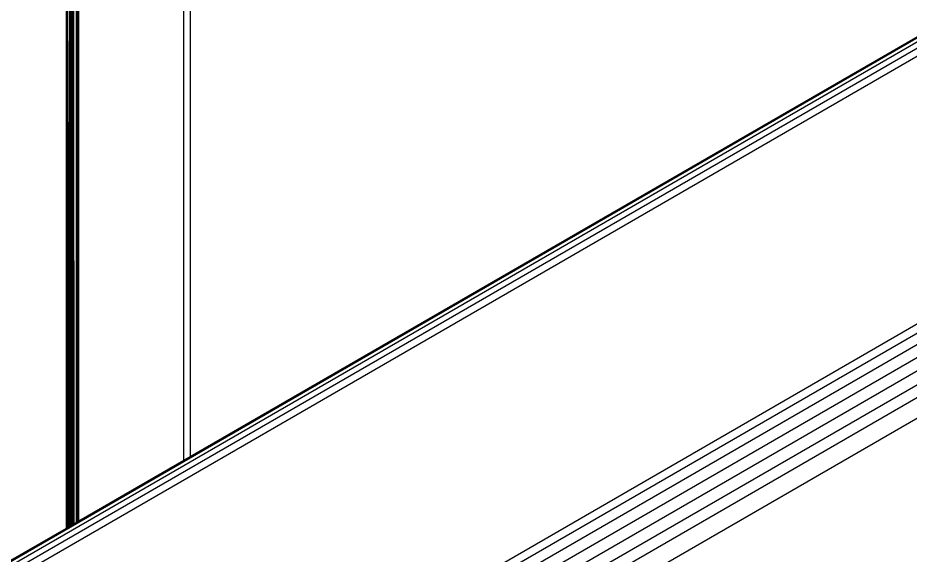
# Model space of a CAD drawing. Header units: inches. Extents: x 17 to 4615, y 5 to 3256.
# Drawn here: x 3225 to 3305.6, y 2508.9 to 2557.4 of the extents above; entities that cross this region are included whole.
import ezdxf

# ---------------------------------------------------------------- set-up
doc = ezdxf.new("R2010")
doc.units = ezdxf.units.IN
doc.header["$MEASUREMENT"] = 0

msp = doc.modelspace()

# ---------------------------------------------------------------- linework, layer by layer
for p, q in [((3239.973, 2517.471), (3239.973, 2788.504)), ((3240.538, 2788.831), (3240.538, 2517.798)), ((3230.066, 2511.752), (3229.935, 2786.094)), ((3230.494, 2511.999), (3230.497, 2786.419)), ((2838.689, 2259.863), (3545.796, 2668.112)), ((3546.404, 2667.619), (2839.42, 2259.442)), ((2840.301, 2258.933), (3546.892, 2666.883)), ((2841.301, 2258.356), (3547.209, 2665.912)), ((3499.045, 2665.99), (2842.242, 2286.784)), ((2842.366, 2286.155), (3500.259, 2665.989)), ((3497.613, 2665.726), (2842.306, 2287.384)), ((3496.277, 2665.321), (2842.324, 2287.761)), ((3547.319, 2664.745), (2842.366, 2257.74)), ((2843.432, 2257.125), (3547.209, 2663.451)), ((2844.432, 2256.548), (3546.892, 2662.113)), ((2846.043, 2255.618), (3545.796, 2659.62)), ((3240.538, 2517.798), (3482.72, 2657.621)), ((3230.238, 2626.904), (3230.26, 2511.863)), ((3229.861, 2622.068), (3229.861, 2549.713)), ((3229.861, 2549.713), (3229.932, 2618.741)), ((3229.814, 2511.606), (3229.807, 2599.478)), ((3229.807, 2599.478), (3229.861, 2549.713)), ((3229.366, 2511.347), (3229.366, 2596.282)), ((3229.366, 2596.282), (3229.404, 2552.462)), ((3229.404, 2552.462), (3229.437, 2588.382)), ((3229.437, 2588.382), (3229.437, 2511.388)), ((3230.432, 2553.643), (3230.413, 2577.525)), ((3229.781, 2511.587), (3229.747, 2573.14)), ((3229.932, 2566.101), (3229.861, 2513.535)), ((3229.888, 2511.649), (3229.932, 2566.101)), ((3229.932, 2566.101), (3229.932, 2511.674)), ((3229.715, 2558.984), (3229.706, 2555.29)), ((3230.308, 2559.197), (3230.325, 2511.901)), ((3229.616, 2558.361), (3229.609, 2555.32)), ((3229.512, 2511.432), (3229.609, 2555.32)), ((3229.609, 2555.32), (3229.606, 2511.486)), ((3229.609, 2555.32), (3229.658, 2534.386)), ((3229.712, 2551.74), (3229.706, 2555.29)), ((3230.433, 2511.963), (3230.432, 2553.643)), ((3230.432, 2553.643), (3230.466, 2511.982)), ((3230.494, 2511.999), (3230.432, 2553.643)), ((3229.366, 2511.347), (3229.404, 2552.462)), ((3229.404, 2552.462), (3229.437, 2511.388)), ((3229.712, 2551.74), (3229.658, 2534.386)), ((3229.699, 2511.54), (3229.712, 2551.74)), ((3229.781, 2511.587), (3229.712, 2551.74)), ((3229.861, 2549.713), (3229.861, 2513.535)), ((3229.658, 2534.386), (3229.606, 2511.486)), ((3229.658, 2534.386), (3229.699, 2511.54)), ((3230.494, 2511.999), (3239.973, 2517.471)), ((3239.973, 2517.471), (3240.538, 2517.798)), ((3229.861, 2513.535), (3229.854, 2511.629)), ((3230.066, 2511.752), (3230.26, 2511.863)), ((3230.26, 2511.863), (3230.325, 2511.901)), ((3230.325, 2511.901), (3230.301, 2511.887)), ((3230.325, 2511.901), (3230.433, 2511.963)), ((3230.433, 2511.963), (3230.466, 2511.982)), ((3230.466, 2511.982), (3230.494, 2511.999)), ((2842.334, 2287.894), (3229.366, 2511.347)), ((3229.366, 2511.347), (3229.437, 2511.388)), ((3229.437, 2511.388), (3229.512, 2511.432)), ((3229.512, 2511.432), (3229.606, 2511.486)), ((3229.606, 2511.486), (3229.699, 2511.54)), ((3229.699, 2511.54), (3229.781, 2511.587)), ((3229.781, 2511.587), (3229.814, 2511.606)), ((3229.814, 2511.606), (3229.854, 2511.629)), ((3229.854, 2511.629), (3229.888, 2511.649)), ((3229.888, 2511.649), (3229.932, 2511.674)), ((3229.932, 2511.674), (3230.066, 2511.752))]:
    msp.add_line(p, q)

doc.saveas('drawing.dxf')
